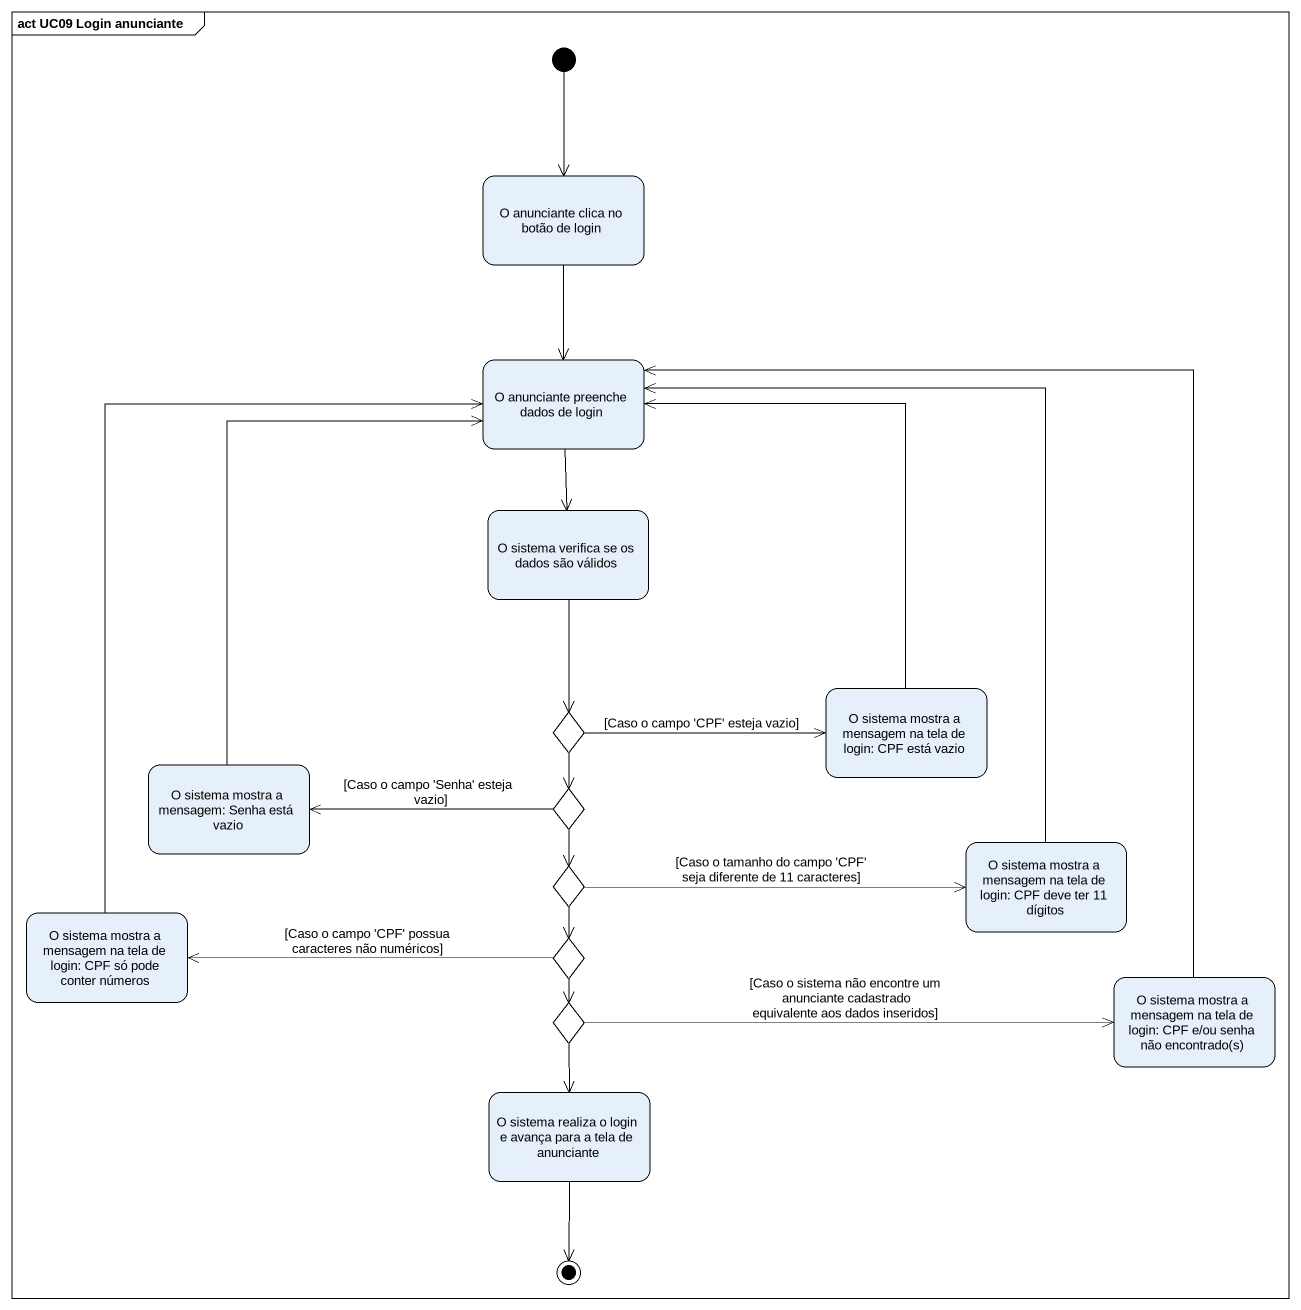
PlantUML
@startuml
mainframe act UC09 Login anunciante
hide empty description
state "O anunciante clica no botão de login" as O_anunciante_clica_no_botão
state "O anunciante preenche dados de login" as O_anunciante_preenche_dados
state "O sistema verifica se os dados são válidos" as O_sistema_verifica_se_os
state "O sistema mostra a mensagem na tela de login: CPF está vazio" as O_sistema_mostra_a_mensagem
state choice1 <<choice>>
state "O sistema mostra a mensagem: Senha está vazio" as O_sistema_mostra_a_mensagem_2
state choice2 <<choice>>
state "O sistema mostra a mensagem na tela de login: CPF deve ter 11 dígitos" as O_sistema_mostra_a_mensagem_3
state choice3 <<choice>>
state "O sistema mostra a mensagem na tela de login: CPF só pode conter números" as O_sistema_mostra_a_mensagem_4
state choice4 <<choice>>
state choice5 <<choice>>
state "O sistema mostra a mensagem na tela de login: CPF e/ou senha não encontrado(s)" as O_sistema_mostra_a_mensagem_5
state "O sistema realiza o login e avança para a tela de anunciante" as O_sistema_realiza_o_login_e
[*] --> O_anunciante_clica_no_botão
O_anunciante_clica_no_botão --> O_anunciante_preenche_dados
O_anunciante_preenche_dados --> O_sistema_verifica_se_os
O_sistema_verifica_se_os --> choice1
O_sistema_mostra_a_mensagem -up-> O_anunciante_preenche_dados
choice1 -right-> O_sistema_mostra_a_mensagem : [Caso o campo 'CPF' esteja vazio]
choice1 --> choice2
O_sistema_mostra_a_mensagem_2 -up-> O_anunciante_preenche_dados
choice2 -left-> O_sistema_mostra_a_mensagem_2 : [Caso o campo 'Senha' esteja vazio]
choice2 --> choice3
O_sistema_mostra_a_mensagem_3 -up-> O_anunciante_preenche_dados
choice3 -right-> O_sistema_mostra_a_mensagem_3 : [Caso o tamanho do campo 'CPF' seja diferente de 11 caracteres]
choice3 --> choice4
O_sistema_mostra_a_mensagem_4 -up-> O_anunciante_preenche_dados
choice4 -left-> O_sistema_mostra_a_mensagem_4 : [Caso o campo 'CPF' possua caracteres não numéricos]
choice4 --> choice5
choice5 -right-> O_sistema_mostra_a_mensagem_5 : [Caso o sistema não encontre um anunciante cadastrado equivalente aos dados inseridos]
choice5 --> O_sistema_realiza_o_login_e
O_sistema_mostra_a_mensagem_5 -up-> O_anunciante_preenche_dados
O_sistema_realiza_o_login_e --> [*]
@enduml
